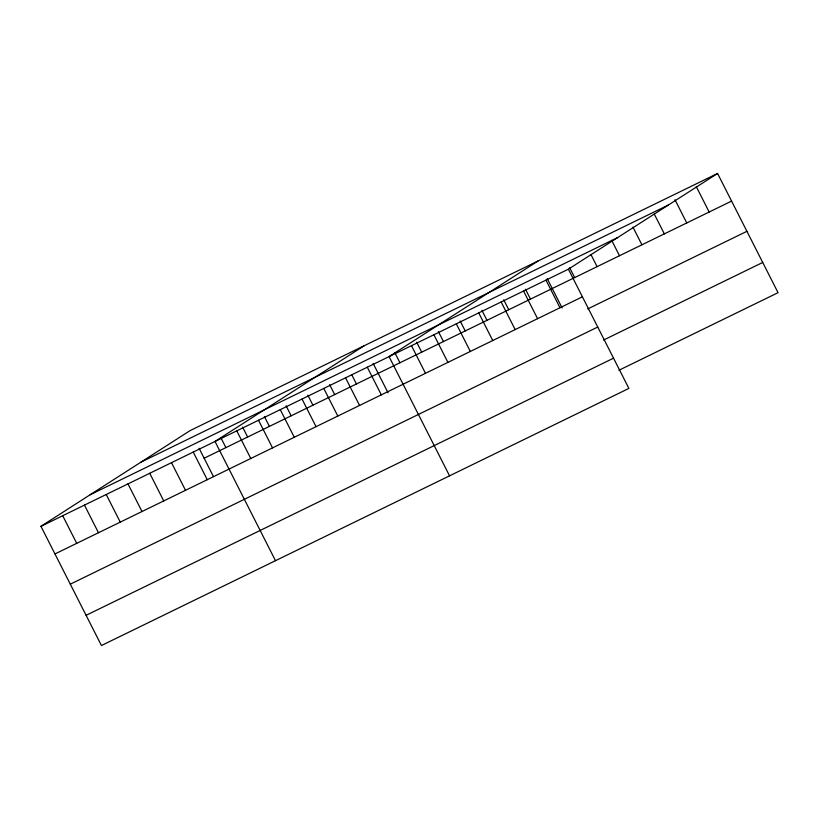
<?xml version="1.0" encoding="UTF-8"?>
<svg xmlns="http://www.w3.org/2000/svg" width="819" height="819" viewBox="0 0 819 819"><rect width="100%" height="100%" fill="white"/><g stroke="black" fill="none" stroke-linecap="round" stroke-linejoin="round"><path stroke-width="1.23" d="M717.567 173.464L568.396 269.185L628.879 388.411L101.433 645.536L40.95 526.32L190.121 430.589L717.567 173.464L778.05 292.68L618.898 370.27M364.179 345.741L215.008 441.461L275.491 560.687M538.237 260.882L389.066 356.613L449.549 475.829M140.899 462.182L668.335 205.047M90.182 494.727L617.618 237.592M40.95 526.32L568.396 269.185M204.146 458.22L731.582 201.095M54.965 553.951L582.411 296.816M587.766 308.906L746.918 231.316M70.301 584.172L597.747 327.037M603.562 340.049L762.714 262.459M86.097 615.315L613.544 358.179M696.273 186.599L709.162 212.019M674.979 199.734L686.752 222.952M654.238 213.984L664.332 233.876M632.944 227.119L641.922 244.799M611.65 240.264L619.502 255.733M590.919 254.504L597.082 266.656M569.625 267.639L574.672 277.59M547.205 278.573L562.11 307.944M545.976 280.108L559.991 307.739M525.45 289.179L530.497 299.119M523.556 291.042L537.581 318.673M503.695 299.785L508.742 309.725M501.146 301.965L515.161 329.596M481.941 310.391L486.977 320.342M478.726 312.899L492.741 340.53M460.176 320.997L465.223 330.948M456.306 323.822L470.331 351.453M438.421 331.603L443.468 341.554M433.896 334.756L447.911 362.387M416.666 342.209L421.713 352.16M411.476 345.679L425.491 373.31M394.912 352.815L399.959 362.766M373.147 363.421L388.052 392.803M367.301 367.219L381.326 394.85M351.955 375.133L356.439 383.978M345.546 377.825L359.561 405.456M329.637 384.633L334.684 394.584M323.792 388.431L337.807 416.062M307.883 395.239L312.93 405.19M302.037 399.037L316.052 426.668M286.128 405.855L291.165 415.796M280.272 409.643L294.297 437.274M264.363 416.462L269.41 426.402M258.517 420.249L272.532 447.88M242.608 427.068L247.655 437.008M236.763 430.855L250.778 458.486M220.854 437.674L225.901 447.614M199.099 448.28L213.452 476.576M193.253 452.068L207.268 479.699M171.488 462.674L185.514 490.305M149.734 473.28L163.749 500.911M127.979 483.886L141.994 511.517M106.224 494.492L120.239 522.123M84.459 505.108L98.485 532.729M62.705 515.714L76.72 543.345"/></g></svg>
